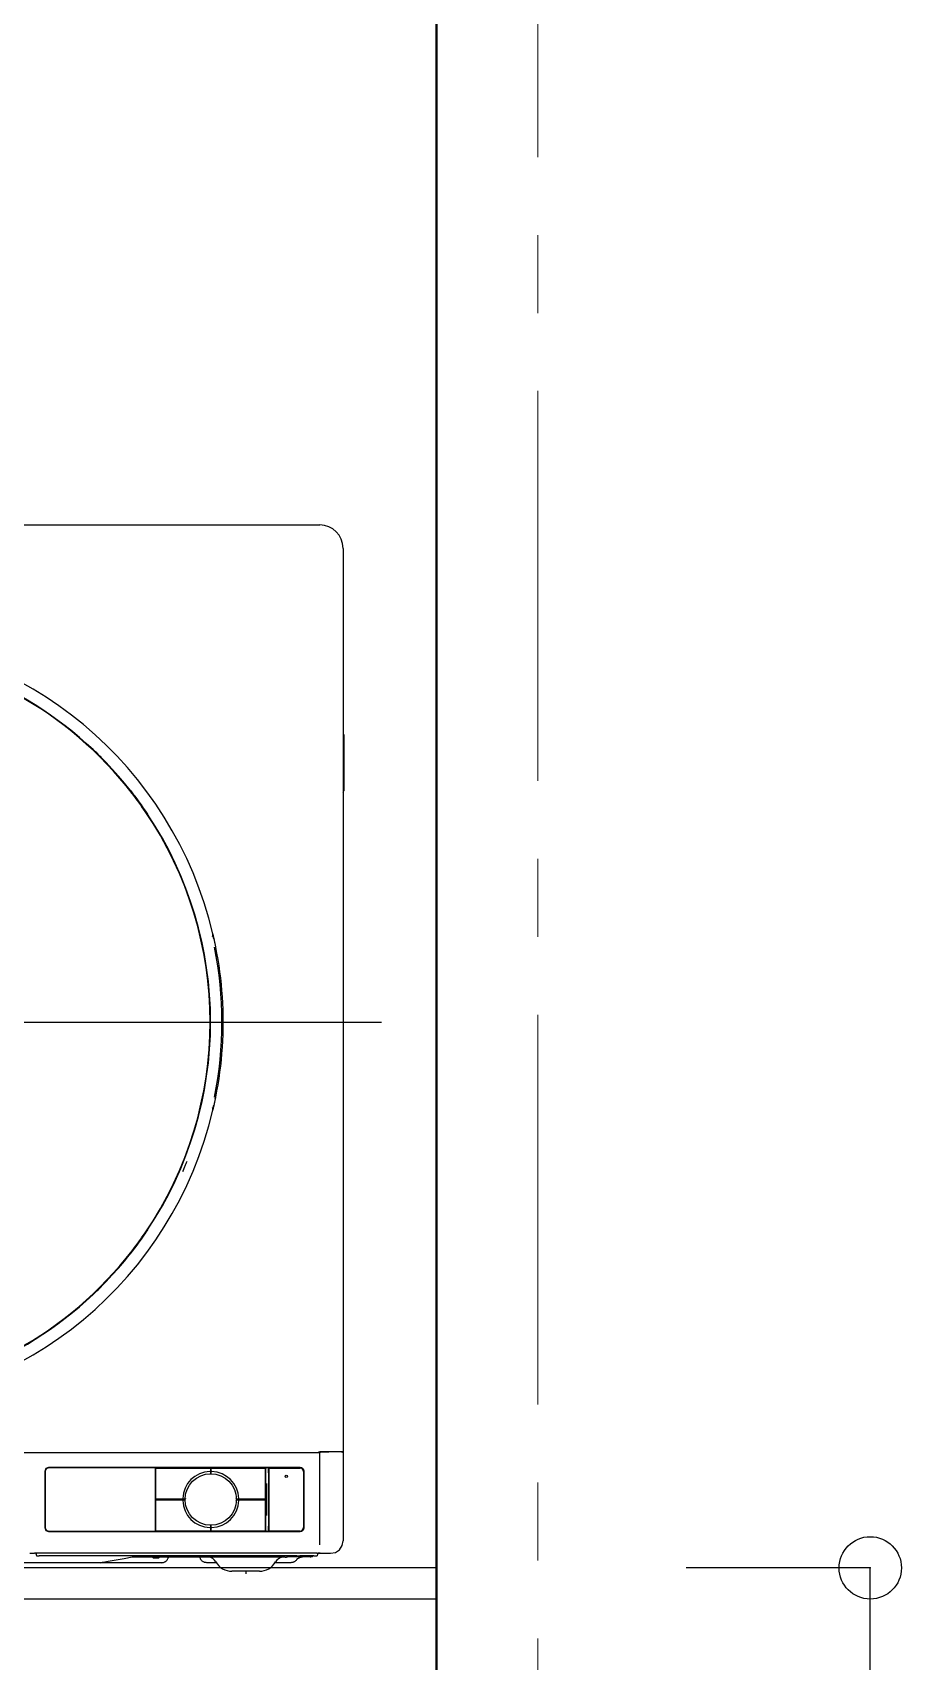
# Model space of a CAD drawing. Units: millimetres at full size, sheet at 1:50. Extents: x -31113 to 29332, y -20209 to 31249.
# Drawn here: x -6125 to -5568, y -107 to 938 of the extents above; entities that cross this region are included whole.
import ezdxf

# ---------------------------------------------------------------- set-up
doc = ezdxf.new("R2010")
doc.units = ezdxf.units.MM
doc.header["$LTSCALE"] = 50
doc.header["$PDMODE"] = 32
doc.header["$PDSIZE"] = 40
doc.linetypes.add('CHAIN1', pattern=[8, 5, -1, 1, -1])
for name, color, linetype, lineweight in [('B-1_通り芯・通り番号', 1, 'CHAIN1', 18), ('B-3_仕上線(黄)', 3, 'Continuous', 40), ('B-A_文字', 7, 'Continuous', 25), ('B-F_寸法・方位', 7, 'Continuous', 25)]:
    doc.layers.add(name, color=color, linetype=linetype, lineweight=lineweight)

msp = doc.modelspace()

# ---------------------------------------------------------------- linework, layer by layer
at = {"layer": 'B-1_通り芯・通り番号'}
msp.add_line((-5801.22, 1908.04), (-5801.22, -1846.71), dxfattribs=at)
msp.add_line((-5801.22, 1908.04), (-5801.22, -1846.71), dxfattribs=at)
at = {"layer": 'B-3_仕上線(黄)'}
msp.add_line((-5866.22, 1303.29), (-5866.22, -1096.71), dxfattribs=at)
msp.add_lwpolyline([(-8466.22, 1303.29), (-5866.22, 1303.29), (-5866.22, -1066.71)], dxfattribs=at)
at = {"layer": 'B-A_文字'}
for p, q in [((-6561.22, 622.12), (-5941.22, 622.12)), ((-5926.22, 607.12), (-5926.22, 28.12)), ((-5925.72, 487.62), (-5925.72, 483.62)), ((-5925.72, 483.62), (-5925.72, 455.62)), ((-6086.57, 478.1), (-6081.2, 472.87)), ((-6062.87, 452.05), (-6062.8, 452.1)), ((-6061.18, 449.96), (-6061.61, 449.98)), ((-6061.15, 449.99), (-6061.18, 449.96)), ((-5925.72, 455.62), (-5925.72, 451.62)), ((-6053.22, 438.43), (-6053.11, 438.85)), ((-6053.11, 438.85), (-6053.07, 438.87)), ((-6051.64, 436.6), (-6051.57, 436.65)), ((-6009.97, 358.26), (-6009.97, 358.38)), ((-6009.63, 358.85), (-6009.64, 358.9)), ((-6009.57, 358.44), (-6009.57, 358.45)), ((-6009.27, 357.11), (-6009.11, 356.53)), ((-6608.87, 303.32), (-5901.53, 303.32)), ((-6008.26, 254.14), (-6008.32, 253.82)), ((-6009.97, 248.26), (-6009.96, 248.4)), ((-6009.64, 247.74), (-6009.63, 247.79)), ((-6009.6, 248.01), (-6009.63, 247.79)), ((-6009.57, 248.19), (-6009.57, 248.2)), ((-6053.22, 168.2), (-6053.11, 167.79)), ((-6053.11, 167.79), (-6053.07, 167.77)), ((-6051.57, 169.99), (-6051.64, 170.04)), ((-6062.8, 154.53), (-6062.87, 154.59)), ((-6061.18, 156.67), (-6061.61, 156.65)), ((-6061.15, 156.65), (-6061.18, 156.67)), ((-6086.57, 128.54), (-6081.2, 133.77)), ((-5941.42, 27.12), (-6561.03, 27.12)), ((-5941.23, 27.21), (-5941.24, 27.25)), ((-5941.21, 27.08), (-5941.23, 27.2)), ((-5926.72, 27.62), (-5941.22, 27.62)), ((-5941.22, 27), (-5941.22, 27)), ((-5941.22, -29.1), (-5941.22, 27)), ((-5927.29, 27.62), (-5940.73, 27.5)), ((-5932.72, 27.62), (-5932.72, 27.57)), ((-5927.29, 27.62), (-5926.93, 27.62)), ((-5926.22, 27.12), (-5926.72, 27.62)), ((-5926.22, 28.12), (-5926.22, 27.12)), ((-5926.22, 27.12), (-5926.22, -29.38)), ((-6117.63, 15.14), (-6117.63, -20.88)), ((-6117.44, 15.34), (-6117.44, -21.08)), ((-6046.93, 17.53), (-6115.24, 17.53)), ((-6046.64, -22.97), (-6046.64, 17.23)), ((-6046.62, -23.38), (-6046.62, 17.64)), ((-6046.29, -2.32), (-6046.29, 17.03)), ((-6045.99, 17.33), (-6011.65, 17.33)), ((-6039.62, 17.33), (-6039.62, 17.63)), ((-6019.62, 17.63), (-6019.62, 17.33)), ((-6011.35, 17.03), (-6011.35, 15.42)), ((-6011.35, 15.42), (-6011.35, 14.02)), ((-6010.85, 15.42), (-6010.85, 17.03)), ((-6010.55, 17.33), (-5976.22, 17.33)), ((-6007.72, 17.43), (-6010.12, 17.43)), ((-6010.12, 17.43), (-6010.12, 17.33)), ((-5978.62, 17.43), (-6006.37, 17.43)), ((-5995.33, 17.43), (-5995.33, 17.53)), ((-5989.92, 17.53), (-5989.65, 17.62)), ((-5989.92, 17.53), (-5989.92, 17.43)), ((-5989.15, 17.63), (-5989.65, 17.62)), ((-5953.82, 17.63), (-5989.15, 17.63)), ((-5975.69, 17.43), (-5977.27, 17.43)), ((-5975.92, -2.32), (-5975.92, 17.03)), ((-5975.69, 17.43), (-5975.69, 17.07)), ((-5975.69, 7.33), (-5975.69, 17.07)), ((-5974.4, 17.38), (-5975.4, 17.38)), ((-5974.11, 14.33), (-5974.11, 7.33)), ((-5973.83, 14.33), (-5974.11, 14.33)), ((-5974.1, 14.33), (-5974.1, 17.08)), ((-5973.83, 17.03), (-5973.83, -22.77)), ((-5973.53, 17.33), (-5953.79, 17.33)), ((-5952.81, 17.41), (-5952.81, 17.28)), ((-5951.59, 15.13), (-5951.59, -20.87)), ((-5951.4, 15.75), (-5951.4, 15.37)), ((-5951.38, 15.36), (-5951.38, -21.11)), ((-5951.28, -20.87), (-5951.28, 15.13)), ((-6046.62, 0.01), (-6046.29, 0.01)), ((-5975.92, 7.33), (-5975.69, 7.33)), ((-5975.68, 0.01), (-5975.92, 0.01)), ((-5975.69, 7.33), (-5975.68, 7.33)), ((-5975.68, 7.33), (-5975.68, -13.07)), ((-5974.12, 7.33), (-5974.11, 7.33)), ((-5974.12, -13.07), (-5974.12, 7.33)), ((-5974.11, 7.33), (-5973.83, 7.33)), ((-5951.59, 7.13), (-5951.38, 7.13)), ((-6046.62, -1.99), (-6046.29, -1.99)), ((-6046.62, -3.75), (-6046.29, -3.75)), ((-6046.62, -5.75), (-6046.29, -5.75)), ((-6046.29, -22.77), (-6046.29, -3.42)), ((-6029.39, -2.62), (-6045.99, -2.62)), ((-6045.99, -3.12), (-6029.39, -3.12)), ((-6029.39, -3.12), (-6027.99, -3.12)), ((-5992.81, -2.62), (-5994.21, -2.62)), ((-5976.22, -2.62), (-5992.81, -2.62)), ((-5992.81, -3.12), (-5976.22, -3.12)), ((-5976.25, -2.62), (-5976.25, -3.12)), ((-5975.68, -1.99), (-5975.92, -1.99)), ((-5975.92, -22.77), (-5975.92, -3.42)), ((-5975.68, -3.75), (-5975.92, -3.75)), ((-5975.68, -5.75), (-5975.92, -5.75)), ((-6010.85, -21.16), (-6010.85, -19.76)), ((-5975.69, -13.07), (-5975.92, -13.07)), ((-5975.68, -13.07), (-5975.69, -13.07)), ((-5975.69, -22.82), (-5975.69, -13.07)), ((-5974.11, -13.07), (-5974.12, -13.07)), ((-5974.11, -13.07), (-5974.11, -20.07)), ((-5973.83, -13.07), (-5974.11, -13.07)), ((-5974.11, -20.07), (-5973.83, -20.07)), ((-5974.1, -22.82), (-5974.1, -20.07)), ((-5951.38, -12.87), (-5951.59, -12.87)), ((-6115.24, -23.27), (-6046.93, -23.27)), ((-6115.17, -23.42), (-5953.82, -23.42)), ((-6115.13, -23.38), (-6046.62, -23.38)), ((-6011.65, -23.07), (-6045.99, -23.07)), ((-6039.62, -23.37), (-6039.62, -23.07)), ((-6019.62, -23.07), (-6019.62, -23.37)), ((-6011.35, -21.16), (-6011.35, -22.77)), ((-6010.85, -22.77), (-6010.85, -21.16)), ((-5976.22, -23.07), (-6010.55, -23.07)), ((-6010.12, -23.07), (-6010.12, -23.17)), ((-6010.12, -23.17), (-6007.72, -23.17)), ((-6006.37, -23.17), (-5978.62, -23.17)), ((-5995.33, -23.27), (-5995.6, -23.36)), ((-5995.33, -23.27), (-5995.33, -23.17)), ((-5989.92, -23.27), (-5995.33, -23.27)), ((-5989.92, -23.17), (-5989.92, -23.27)), ((-5989.15, -23.37), (-5953.82, -23.37)), ((-5977.27, -23.17), (-5975.69, -23.17)), ((-5975.69, -22.82), (-5975.69, -23.17)), ((-5975.4, -23.12), (-5974.4, -23.12)), ((-5953.79, -23.07), (-5973.53, -23.07)), ((-5952.81, -23.02), (-5952.81, -23.16)), ((-5951.4, -21.12), (-5951.4, -21.49)), ((-6127.31, -37.2), (-6124.22, -37.2)), ((-6122.72, -37.22), (-6124.22, -37.2)), ((-6123.13, -37.87), (-6123.14, -37.2)), ((-6123.13, -37.87), (-6123.12, -38.47)), ((-6123.01, -37.21), (-6122.64, -37.37)), ((-6122.99, -38.81), (-6122.98, -38.83)), ((-6122.98, -38.83), (-6122.97, -38.83)), ((-6122.8, -37.21), (-6122.79, -37.21)), ((-5943.01, -37.37), (-6122.64, -37.37)), ((-6122.61, -38.99), (-6121.12, -38.99)), ((-6048.04, -40.56), (-6048.28, -39.88)), ((-6044.41, -40.56), (-6048.04, -40.56)), ((-6044.17, -39.88), (-6044.41, -40.56)), ((-6038.51, -40.42), (-6038.32, -39.88)), ((-6017.94, -40.42), (-6018.13, -39.88)), ((-5955.72, -39.68), (-5962.24, -39.68)), ((-5955.9, -39.04), (-5953.91, -39.06)), ((-5947.39, -39.68), (-5955.72, -39.68)), ((-5945.04, -39.06), (-5953.91, -39.06)), ((-5945.04, -39.06), (-5943.04, -39.04)), ((-5942.61, -38.97), (-5943.04, -39.04)), ((-5943, -37.37), (-5941.33, -37.34)), ((-5942.61, -38.97), (-5942.53, -38.17)), ((-5942.53, -38.17), (-5942.49, -37.36)), ((-5942.22, -37.38), (-5942.49, -37.38)), ((-5941.19, -37.02), (-5941.12, -37.31)), ((-5941.02, -37.38), (-5941.12, -37.31)), ((-5941.02, -37.38), (-5934.22, -37.38)), ((-6081.62, -43.38), (-6532.05, -43.38)), ((-6045.22, -43.38), (-6081.44, -43.38)), ((-6007.44, -43.38), (-6011.22, -43.38)), ((-5979.92, -48.88), (-5997.52, -48.88)), ((-5988.72, -48.88), (-5988.72, -50.56)), ((-5962.22, -43.38), (-5969.91, -43.38)), ((-5866.22, -66.71), (-6636.22, -66.71))]:
    msp.add_line(p, q, dxfattribs=at)
for points in [[(-6081.2, 472.87), (-6081.68, 473.36), (-6082.27, 473.94), (-6082.92, 474.58), (-6083.59, 475.24), (-6084.27, 475.9), (-6084.99, 476.59), (-6085.75, 477.32), (-6086.57, 478.1)], [(-6062.87, 452.05), (-6061.4, 450.17), (-6061.28, 450.02)], [(-6053.09, 438.75), (-6052.97, 438.58), (-6051.64, 436.6)], [(-6009.97, 358.38), (-6009.86, 358.74), (-6009.75, 359.1)], [(-6009.75, 359.1), (-6009.75, 359.13), (-6009.75, 359.16), (-6009.76, 359.2), (-6009.77, 359.25), (-6009.78, 359.31), (-6009.79, 359.36), (-6009.8, 359.42), (-6009.81, 359.47), (-6009.82, 359.53), (-6009.83, 359.58), (-6009.84, 359.64), (-6009.85, 359.69), (-6009.87, 359.75), (-6009.88, 359.8), (-6009.89, 359.86), (-6009.9, 359.91)], [(-6009.88, 359.91), (-6009.86, 359.85), (-6009.85, 359.78), (-6009.83, 359.72), (-6009.82, 359.65), (-6009.8, 359.59), (-6009.78, 359.52), (-6009.77, 359.45), (-6009.75, 359.38), (-6009.74, 359.31), (-6009.72, 359.24), (-6009.7, 359.17), (-6009.69, 359.1), (-6009.67, 359.04), (-6009.66, 358.97), (-6009.64, 358.91), (-6009.63, 358.85)], [(-6009.64, 358.9), (-6009.64, 358.91), (-6009.64, 358.91)], [(-6009.64, 358.91), (-6009.64, 358.91), (-6009.64, 358.9), (-6009.64, 358.9)], [(-6009.64, 358.9), (-6009.64, 358.9), (-6009.64, 358.89), (-6009.64, 358.89), (-6009.64, 358.88), (-6009.64, 358.87), (-6009.63, 358.87), (-6009.63, 358.86), (-6009.63, 358.85), (-6009.63, 358.84), (-6009.63, 358.83), (-6009.63, 358.83), (-6009.63, 358.82), (-6009.63, 358.81), (-6009.63, 358.8), (-6009.63, 358.79), (-6009.63, 358.78)], [(-6009.52, 357.98), (-6009.53, 358.01), (-6009.53, 358.04), (-6009.54, 358.07), (-6009.55, 358.1), (-6009.55, 358.12), (-6009.56, 358.15), (-6009.56, 358.18), (-6009.57, 358.21), (-6009.58, 358.23), (-6009.58, 358.26), (-6009.59, 358.28), (-6009.59, 358.31), (-6009.6, 358.34), (-6009.6, 358.36), (-6009.61, 358.38), (-6009.61, 358.41), (-6009.62, 358.43), (-6009.62, 358.45), (-6009.63, 358.47), (-6009.63, 358.49), (-6009.64, 358.51), (-6009.64, 358.53), (-6009.64, 358.54), (-6009.64, 358.55)], [(-6009.63, 358.85), (-6009.62, 358.79), (-6009.61, 358.74), (-6009.61, 358.69), (-6009.6, 358.64), (-6009.6, 358.59), (-6009.6, 358.54), (-6009.61, 358.49), (-6009.61, 358.44)], [(-6009.17, 356.8), (-6009.22, 357.01), (-6009.27, 357.22), (-6009.32, 357.43), (-6009.38, 357.63), (-6009.43, 357.8), (-6009.49, 357.94), (-6009.51, 357.97), (-6009.55, 358.06), (-6009.62, 358.18)], [(-6009.57, 358.44), (-6009.54, 358.35), (-6009.51, 358.24), (-6009.48, 358.12), (-6009.45, 357.98), (-6009.41, 357.84), (-6009.37, 357.68), (-6009.33, 357.51), (-6009.29, 357.34), (-6009.25, 357.16), (-6009.21, 357), (-6009.19, 356.88), (-6009.18, 356.84)], [(-6009.11, 356.53), (-6009.04, 356.23), (-6008.98, 355.95), (-6008.98, 355.94), (-6008.92, 355.64), (-6008.85, 355.34), (-6008.78, 355.03), (-6008.71, 354.7), (-6008.65, 354.38), (-6008.58, 354.05), (-6008.51, 353.72), (-6008.44, 353.4), (-6008.37, 353.07), (-6008.31, 352.75), (-6008.24, 352.42), (-6008.18, 352.09), (-6008.11, 351.77), (-6008.05, 351.45)], [(-6008.05, 351.45), (-6007.34, 347.47), (-6006.66, 343.49), (-6006.01, 339.51), (-6005.43, 335.52), (-6004.93, 331.51), (-6004.5, 327.5), (-6004.15, 323.48), (-6003.86, 319.45), (-6003.63, 315.42), (-6003.47, 311.39), (-6003.37, 307.35), (-6003.33, 303.32), (-6003.37, 299.28), (-6003.47, 295.25), (-6003.63, 291.22), (-6003.86, 287.19), (-6004.15, 283.16), (-6004.5, 279.14), (-6004.93, 275.12), (-6005.43, 271.12), (-6006.01, 267.13), (-6006.66, 263.14), (-6007.34, 259.17), (-6008.05, 255.19)], [(-6008.05, 255.19), (-6008.11, 254.87), (-6008.18, 254.54), (-6008.24, 254.22), (-6008.31, 253.89), (-6008.37, 253.57), (-6008.44, 253.24), (-6008.51, 252.91), (-6008.58, 252.59), (-6008.65, 252.26), (-6008.71, 251.93), (-6008.78, 251.61), (-6008.85, 251.3), (-6008.92, 250.99), (-6008.98, 250.7), (-6008.98, 250.68), (-6009.04, 250.41), (-6009.11, 250.11)], [(-6009.75, 247.54), (-6009.86, 247.9), (-6009.97, 248.26)], [(-6009.63, 247.79), (-6009.64, 247.73), (-6009.66, 247.66), (-6009.67, 247.6), (-6009.69, 247.54), (-6009.7, 247.47), (-6009.72, 247.4), (-6009.74, 247.33), (-6009.75, 247.26), (-6009.77, 247.19), (-6009.78, 247.12), (-6009.8, 247.05), (-6009.82, 246.99), (-6009.83, 246.92), (-6009.85, 246.85), (-6009.86, 246.79), (-6009.88, 246.73)], [(-6009.85, 246.96), (-6009.84, 247), (-6009.84, 247.04), (-6009.83, 247.08), (-6009.82, 247.12), (-6009.81, 247.16), (-6009.8, 247.2), (-6009.79, 247.24), (-6009.78, 247.28), (-6009.78, 247.32), (-6009.77, 247.36), (-6009.76, 247.4), (-6009.76, 247.44), (-6009.75, 247.47), (-6009.75, 247.5), (-6009.75, 247.5), (-6009.75, 247.53), (-6009.75, 247.54)], [(-6009.64, 248.11), (-6009.64, 248.13), (-6009.63, 248.16), (-6009.62, 248.2), (-6009.61, 248.25), (-6009.6, 248.29), (-6009.59, 248.34), (-6009.58, 248.39), (-6009.57, 248.44), (-6009.56, 248.49), (-6009.54, 248.55), (-6009.53, 248.6), (-6009.52, 248.66)], [(-6009.62, 248.46), (-6009.56, 248.58), (-6009.5, 248.69), (-6009.45, 248.84), (-6009.4, 249.04), (-6009.34, 249.27), (-6009.28, 249.51), (-6009.22, 249.76), (-6009.16, 249.99)], [(-6009.6, 248.01), (-6009.6, 248.05), (-6009.6, 248.08), (-6009.6, 248.08), (-6009.61, 248.11), (-6009.61, 248.14), (-6009.61, 248.17), (-6009.61, 248.19), (-6009.61, 248.2), (-6009.62, 248.21)], [(-6009.18, 249.8), (-6009.19, 249.75), (-6009.21, 249.64), (-6009.25, 249.48), (-6009.29, 249.3), (-6009.33, 249.12), (-6009.37, 248.96), (-6009.41, 248.8), (-6009.44, 248.69), (-6009.45, 248.65), (-6009.48, 248.52), (-6009.51, 248.4), (-6009.54, 248.29), (-6009.57, 248.2)], [(-6026.49, 213.97), (-6026.69, 213.48), (-6026.87, 213.03), (-6026.88, 212.99), (-6027.08, 212.51), (-6027.28, 212.01), (-6027.5, 211.49), (-6027.72, 210.95), (-6027.94, 210.41), (-6028.17, 209.87), (-6028.4, 209.31), (-6028.64, 208.74), (-6028.66, 208.71), (-6028.9, 208.14), (-6029.17, 207.51)], [(-6029.17, 207.51), (-6029.19, 207.51), (-6029.21, 207.53), (-6029.24, 207.54)], [(-6086.57, 128.54), (-6086.08, 129.01), (-6085.48, 129.58), (-6084.82, 130.21), (-6084.14, 130.86), (-6083.46, 131.53), (-6082.76, 132.22), (-6082.01, 132.96), (-6081.2, 133.77)], [(-5941.22, 27.12), (-5941.41, 27.51), (-5941.72, 27.62)], [(-5935.44, 27.55), (-5941.22, 27.58), (-5941.51, 27.58)], [(-5940.76, 27.5), (-5940.78, 27.5), (-5940.8, 27.5), (-5940.82, 27.49), (-5940.85, 27.49), (-5940.87, 27.48), (-5940.9, 27.47), (-5940.92, 27.46), (-5940.95, 27.45), (-5940.96, 27.45), (-5940.97, 27.44), (-5940.99, 27.42), (-5941.02, 27.41), (-5941.04, 27.39), (-5941.06, 27.38), (-5941.08, 27.36), (-5941.1, 27.34), (-5941.11, 27.32), (-5941.13, 27.3), (-5941.14, 27.28), (-5941.16, 27.25), (-5941.17, 27.23), (-5941.18, 27.21), (-5941.19, 27.19), (-5941.2, 27.17), (-5941.2, 27.14), (-5941.21, 27.12), (-5941.21, 27.1), (-5941.22, 27.07), (-5941.22, 27.05), (-5941.22, 27.03), (-5941.22, 27)], [(-5940.73, 27.5), (-5940.74, 27.5), (-5940.76, 27.5)], [(-5953.82, 17.67), (-6115.17, 17.67), (-6116.94, 16.94), (-6117.67, 15.17), (-6117.67, -20.92)], [(-6046.62, 17.64), (-6115.13, 17.64), (-6116.9, 16.9), (-6117.63, 15.14)], [(-6115.24, 17.53), (-6116.79, 16.89), (-6117.44, 15.34)], [(-6046.64, 17.23), (-6046.72, 17.44), (-6046.93, 17.53)], [(-5989.92, 17.53), (-5995.33, 17.53), (-5995.6, 17.62), (-5996.1, 17.63), (-6046.62, 17.63)], [(-6011.35, 14.02), (-6011.35, 13.98), (-6011.35, 13.95), (-6011.35, 13.91), (-6011.36, 13.88), (-6011.36, 13.85), (-6011.37, 13.82), (-6011.37, 13.79), (-6011.38, 13.76), (-6011.38, 13.73), (-6011.39, 13.7), (-6011.4, 13.67), (-6011.41, 13.64), (-6011.43, 13.61), (-6011.44, 13.58), (-6011.45, 13.56), (-6011.47, 13.54), (-6011.48, 13.51), (-6011.5, 13.49), (-6011.5, 13.49), (-6011.52, 13.47), (-6011.55, 13.45), (-6011.57, 13.44), (-6011.59, 13.43), (-6011.62, 13.42), (-6011.64, 13.42)], [(-6010.75, 13.58), (-6010.77, 13.63), (-6010.79, 13.67), (-6010.81, 13.73), (-6010.82, 13.78), (-6010.83, 13.84), (-6010.84, 13.89), (-6010.84, 13.9), (-6010.84, 13.95), (-6010.85, 14.02), (-6010.85, 15.42)], [(-5975.4, 17.38), (-5975.61, 17.29), (-5975.69, 17.16)], [(-5974.1, 17.08), (-5974.18, 17.29), (-5974.4, 17.38)], [(-5951.59, 14.98), (-5951.57, 14.97), (-5951.32, 14.82)], [(-6027.39, -2.33), (-6027.39, -2.36), (-6027.4, -2.38), (-6027.4, -2.39), (-6027.42, -2.41), (-6027.43, -2.44), (-6027.46, -2.46), (-6027.48, -2.48), (-6027.51, -2.5), (-6027.54, -2.52), (-6027.57, -2.54), (-6027.6, -2.55), (-6027.64, -2.57), (-6027.68, -2.58), (-6027.71, -2.59), (-6027.75, -2.6), (-6027.79, -2.6), (-6027.83, -2.61), (-6027.87, -2.61), (-6027.91, -2.62), (-6027.95, -2.62), (-6027.99, -2.62), (-6029.39, -2.62)], [(-5994.73, -2.47), (-5994.75, -2.45), (-5994.77, -2.42), (-5994.79, -2.4), (-5994.8, -2.37), (-5994.8, -2.35), (-5994.81, -2.33)], [(-5994.81, -3.42), (-5994.8, -3.39), (-5994.8, -3.37), (-5994.79, -3.36), (-5994.78, -3.33), (-5994.76, -3.31), (-5994.74, -3.28), (-5994.71, -3.26), (-5994.68, -3.24), (-5994.65, -3.22), (-5994.62, -3.21), (-5994.59, -3.19), (-5994.55, -3.18), (-5994.52, -3.17), (-5994.48, -3.16), (-5994.44, -3.15), (-5994.4, -3.14), (-5994.37, -3.14), (-5994.33, -3.13), (-5994.29, -3.13), (-5994.25, -3.12), (-5994.21, -3.12), (-5992.81, -3.12)], [(-5994.21, -2.62), (-5994.24, -2.62), (-5994.28, -2.62), (-5994.31, -2.61), (-5994.34, -2.61), (-5994.38, -2.61), (-5994.41, -2.6), (-5994.44, -2.6), (-5994.47, -2.59), (-5994.5, -2.58), (-5994.53, -2.57), (-5994.56, -2.56), (-5994.59, -2.55), (-5994.61, -2.54), (-5994.64, -2.53), (-5994.67, -2.52), (-5994.69, -2.5), (-5994.71, -2.49), (-5994.73, -2.47)], [(-6117.63, -20.88), (-6116.9, -22.65), (-6115.13, -23.38)], [(-6011.64, -19.16), (-6011.61, -19.17), (-6011.59, -19.17), (-6011.58, -19.18), (-6011.55, -19.19), (-6011.53, -19.21), (-6011.51, -19.23), (-6011.48, -19.26), (-6011.46, -19.29), (-6011.45, -19.32), (-6011.43, -19.35), (-6011.41, -19.38), (-6011.4, -19.42), (-6011.39, -19.45), (-6011.38, -19.49), (-6011.37, -19.53), (-6011.36, -19.56), (-6011.36, -19.6), (-6011.36, -19.64), (-6011.35, -19.68), (-6011.35, -19.72), (-6011.35, -19.76), (-6011.35, -21.16)], [(-6010.85, -19.76), (-6010.84, -19.7), (-6010.84, -19.65), (-6010.84, -19.64), (-6010.83, -19.59), (-6010.82, -19.54), (-6010.81, -19.49), (-6010.8, -19.44), (-6010.78, -19.4), (-6010.77, -19.36)], [(-5951.32, -20.56), (-5951.57, -20.71), (-5951.59, -20.72)], [(-6117.67, -20.92), (-6116.94, -22.68), (-6115.17, -23.42)], [(-6117.44, -21.08), (-6116.79, -22.63), (-6115.24, -23.27)], [(-6046.93, -23.27), (-6046.72, -23.18), (-6046.64, -22.97)], [(-6046.62, -23.37), (-5996.1, -23.37), (-5995.6, -23.36)], [(-5989.92, -23.27), (-5989.65, -23.36), (-5989.15, -23.37)], [(-5975.69, -22.9), (-5975.61, -23.04), (-5975.4, -23.12)], [(-5974.4, -23.12), (-5974.18, -23.04), (-5974.1, -22.82)], [(-5941.22, -32.01), (-5941.22, -31.67), (-5941.22, -31.32), (-5941.22, -30.97), (-5941.22, -30.61), (-5941.22, -30.24), (-5941.22, -29.86), (-5941.22, -29.48), (-5941.22, -29.1)], [(-5934.22, -37.38), (-5931.16, -36.77), (-5928.57, -35.04), (-5926.83, -32.44), (-5926.22, -29.38)], [(-6122.95, -38.82), (-6122.92, -38.85), (-6122.89, -38.89), (-6122.86, -38.92), (-6122.82, -38.94), (-6122.77, -38.96), (-6122.72, -38.97), (-6122.66, -38.98), (-6122.61, -38.99)], [(-5955.9, -39.04), (-5956.22, -38.99), (-6121.12, -38.99)], [(-6061.59, -39.92), (-6066.68, -40.82), (-6071.81, -41.72), (-6076.97, -42.63)], [(-5968.72, -39.88), (-6061.16, -39.88), (-6061.59, -39.92)], [(-6042.74, -43.38), (-6042.4, -43.35), (-6042.06, -43.31), (-6041.73, -43.26), (-6041.39, -43.18), (-6041.07, -43.06), (-6040.76, -42.92), (-6040.45, -42.76), (-6040.16, -42.57), (-6039.88, -42.36), (-6039.62, -42.13), (-6039.38, -41.88), (-6039.17, -41.62), (-6038.98, -41.33), (-6038.81, -41.03), (-6038.66, -40.73), (-6038.51, -40.42)], [(-6011.22, -43.38), (-6012.17, -43.38), (-6012.98, -43.38), (-6013.52, -43.38), (-6013.71, -43.38), (-6014.05, -43.35), (-6014.39, -43.31), (-6014.72, -43.26), (-6015.05, -43.18), (-6015.38, -43.06), (-6015.69, -42.92), (-6016, -42.76), (-6016.29, -42.57), (-6016.57, -42.36), (-6016.83, -42.13), (-6017.07, -41.88), (-6017.28, -41.62), (-6017.47, -41.33), (-6017.64, -41.03), (-6017.79, -40.73), (-6017.94, -40.42)], [(-5963.3, -39.88), (-5963.72, -39.88), (-5964.89, -39.88), (-5966.65, -39.88), (-5968.72, -39.88)], [(-5963.3, -39.88), (-5963.1, -39.86), (-5962.89, -39.84), (-5962.68, -39.81), (-5962.48, -39.78), (-5962.28, -39.72), (-5962.1, -39.66), (-5962.08, -39.65), (-5961.89, -39.57), (-5961.71, -39.47), (-5961.54, -39.36), (-5961.38, -39.24), (-5961.23, -39.12), (-5961.08, -38.99)], [(-5956.18, -41.63), (-5956.41, -41.88), (-5956.65, -42.12), (-5956.9, -42.36), (-5957.17, -42.57), (-5957.45, -42.76), (-5957.75, -42.93), (-5958.07, -43.07), (-5958.4, -43.18), (-5958.73, -43.25), (-5959.06, -43.31), (-5959.4, -43.35), (-5959.74, -43.38)], [(-5956.18, -41.63), (-5955.99, -41.41), (-5955.79, -41.2), (-5955.59, -41), (-5955.38, -40.81), (-5955.16, -40.63), (-5954.92, -40.47), (-5954.68, -40.33), (-5954.42, -40.19), (-5954.16, -40.07), (-5953.9, -39.97), (-5953.63, -39.88), (-5953.35, -39.81), (-5953.07, -39.76), (-5952.79, -39.73), (-5952.5, -39.7), (-5952.22, -39.68)], [(-5941.02, -37.38), (-5942.22, -37.38), (-5942.22, -37.36)], [(-5941.33, -37.34), (-5941.17, -37.27), (-5941.15, -37.24), (-5941.14, -37.21)], [(-5941.19, -37.02), (-5941.19, -37.01), (-5941.19, -36.99), (-5941.19, -36.94)], [(-5866.22, -46.71), (-6636.22, -46.71), (-6636.22, -1096.71)], [(-6616.22, -1096.71), (-5866.22, -1096.71), (-5866.22, -46.71)], [(-6076.97, -42.63), (-6079.14, -43.01), (-6080.84, -43.31)], [(-6042.74, -43.38), (-6042.93, -43.38), (-6043.47, -43.38), (-6044.27, -43.38), (-6045.22, -43.38)], [(-5959.74, -43.38), (-5959.93, -43.38), (-5960.47, -43.38), (-5961.27, -43.38), (-5962.22, -43.38)]]:
    msp.add_lwpolyline(points, dxfattribs=at)
for centre, radius in [((-6011.12, -2.87), 16.5), ((-5962.71, 11.93), 0.75)]:
    msp.add_circle(centre, radius, dxfattribs=at)
for centre, radius, start, end in [((-5941.22, 607.12), 15, 360, 90), ((-6251.33, 303.32), 248, 13.19076, 161.54262), ((-6251.33, 303.32), 239.8, 37.70571, 61.29429), ((-6251.33, 303.32), 240.09, 38.27967, 60.72033), ((-5926.72, 487.62), 1, 0, 60), ((-6251.33, 303.32), 240.17, 33.72033, 38.27967), ((-6251.33, 303.32), 239.8, 34.29429, 37.70571), ((-6251.33, 303.32), 240.13, 34.36054, 37.63946), ((-5926.72, 451.62), 1, 300, 360), ((-6251.33, 303.32), 239.8, 325.70571, 34.29429), ((-6251.33, 303.32), 240.09, 326.27967, 33.72033), ((-6251.33, 303.32), 247.34, 348.79111, 11.20889), ((-6251.33, 303.32), 248, 348.56162, 348.93702), ((-6251.33, 303.32), 248, 198.45738, 346.80924), ((-6251.33, 303.32), 240.17, 321.72033, 326.27967), ((-6251.33, 303.32), 239.8, 322.29429, 325.70571), ((-6251.33, 303.32), 240.13, 322.36054, 325.63946), ((-6251.33, 303.32), 239.8, 298.70571, 322.29429), ((-6251.33, 303.32), 240.09, 299.27967, 321.72033), ((-5926.72, 28.12), 0.5, 270, 0), ((-6045.99, 17.03), 0.3, 90, 180), ((-6045.15, 17.63), 0.3, 270, 360), ((-6043.35, 17.63), 0.3, 180, 270), ((-6011.1, -2.87), 18, 91.72244, 178.27756), ((-6016.05, 17.63), 0.3, 270, 0), ((-6014.25, 17.63), 0.3, 180, 270), ((-6011.65, 17.03), 0.3, 0, 90), ((-6011.65, 15.42), 0.3, 271.72244, 0), ((-6010.55, 17.03), 0.3, 90, 180), ((-6010.55, 15.42), 0.3, 180, 268.27756), ((-6011.1, -2.87), 18, 1.72244, 88.27756), ((-6007.94, 17.63), 0.3, 270, 360), ((-6006.14, 17.63), 0.3, 180, 270), ((-5996.62, 17.93), 0.5, 216.8699, 270), ((-5988.62, 17.93), 0.5, 270, 323.1301), ((-5978.84, 17.63), 0.3, 270, 360), ((-5977.04, 17.63), 0.3, 180, 270), ((-5976.22, 17.03), 0.3, 0, 90), ((-5973.53, 17.03), 0.3, 90, 180), ((-5972.91, 17.63), 0.3, 270, 360), ((-5971.11, 17.63), 0.3, 180, 270), ((-5954.31, 17.63), 0.3, 270, 0), ((-5953.82, 15.13), 2.54, 360, 90), ((-5953.82, 15.13), 2.5, 0, 90), ((-5953.79, 15.13), 2.2, 360, 90), ((-5952.51, 17.28), 0.3, 180, 239.27056), ((-5950.9, 15.37), 0.5, 180, 197.33357), ((-6045.99, -2.32), 0.3, 180, 270), ((-6045.99, -3.42), 0.3, 90, 180), ((-6029.39, -2.32), 0.3, 270, 358.27756), ((-6029.39, -3.42), 0.3, 1.72244, 90), ((-6011.1, -2.87), 18, 181.72244, 268.27756), ((-6011.1, -2.87), 18, 271.72244, 358.27756), ((-5992.81, -2.32), 0.3, 181.72244, 270), ((-5992.81, -3.42), 0.3, 90, 178.27756), ((-5976.22, -2.32), 0.3, 270, 360), ((-5976.22, -3.42), 0.3, 0, 90), ((-6011.65, -21.16), 0.3, 0, 88.27756), ((-6010.55, -21.16), 0.3, 91.72244, 180), ((-5953.82, -20.87), 2.54, 270, 360), ((-5953.82, -20.87), 2.5, 270, 0), ((-5953.79, -20.87), 2.2, 270, 0), ((-6045.99, -22.77), 0.3, 180, 270), ((-6045.15, -23.37), 0.3, 360, 90), ((-6043.35, -23.37), 0.3, 90, 180), ((-6016.05, -23.37), 0.3, 0, 90), ((-6014.25, -23.37), 0.3, 90, 180), ((-6011.65, -22.77), 0.3, 270, 0), ((-6010.55, -22.77), 0.3, 180, 270), ((-6007.94, -23.37), 0.3, 0, 90), ((-6006.14, -23.37), 0.3, 90, 180), ((-5996.62, -23.67), 0.5, 90, 143.1301), ((-5988.62, -23.67), 0.5, 36.8699, 90), ((-5978.84, -23.37), 0.3, 360, 90), ((-5977.04, -23.37), 0.3, 90, 180), ((-5976.22, -22.77), 0.3, 270, 0), ((-5973.53, -22.77), 0.3, 180, 270), ((-5972.91, -23.37), 0.3, 0, 90), ((-5971.11, -23.37), 0.3, 90, 180), ((-5954.31, -23.37), 0.3, 0, 90), ((-5952.51, -23.02), 0.3, 120.72944, 180), ((-5950.9, -21.12), 0.5, 162.66643, 180), ((-6013.46, -46.08), 6.4, 30, 80.94197), ((-5963.99, -46.08), 6.4, 100.73018, 150), ((-5947.39, -36.38), 3.3, 270, 305.69231), ((-6081.62, -38.88), 4.5, 270, 280), ((-5997.52, -36.88), 12, 210, 270), ((-5979.92, -36.88), 12, 270, 330)]:
    msp.add_arc(centre, radius, start, end, dxfattribs=at)
at = {"layer": 'B-F_寸法・方位'}
for p, q in [((-5587.97, -46.71), (-5706.02, -46.71)), ((-5587.97, -1096.71), (-5587.97, -46.71))]:
    msp.add_line(p, q, dxfattribs=at)
msp.add_point((-5587.97, -46.71), dxfattribs=at)

doc.saveas('drawing.dxf')
